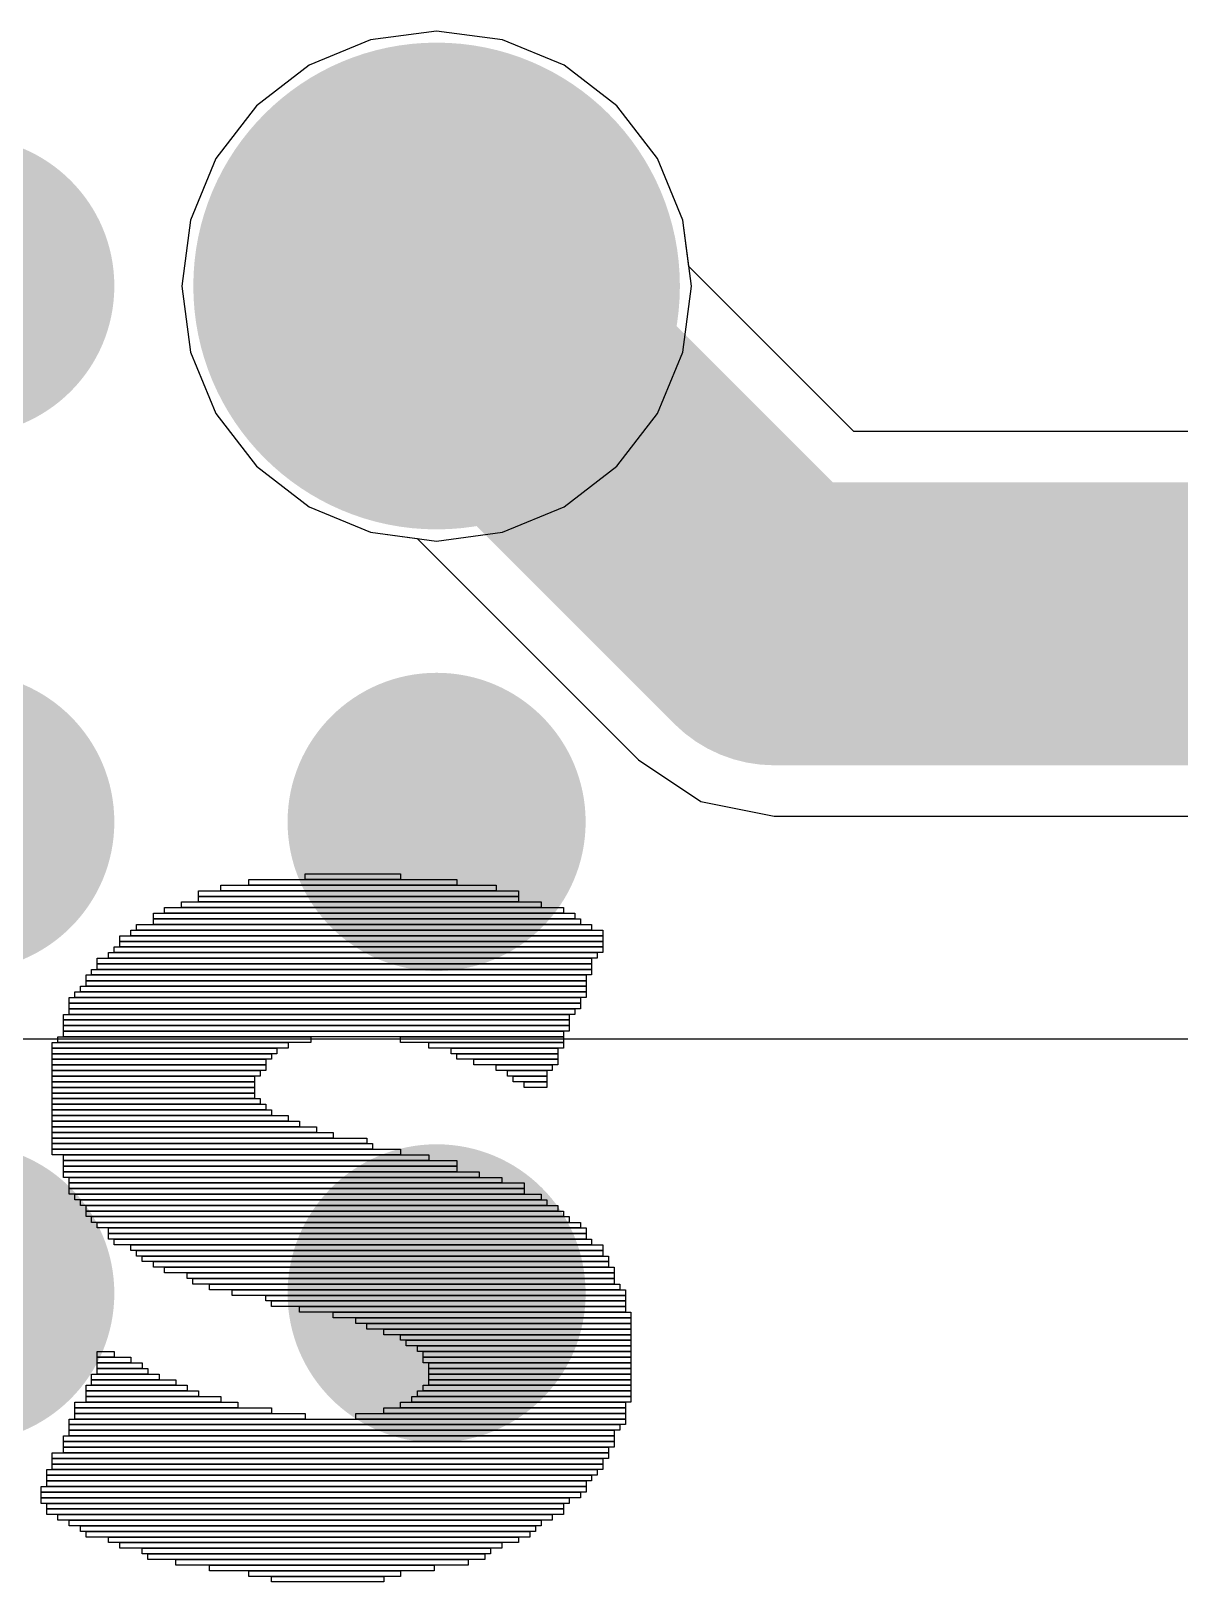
# Model space of a CAD drawing. Header units: millimetres. Extents: x -3 to 5381, y -54 to 5355.
# Drawn here: x 24.587 to 27.683, y -9.007 to -4.829 of the extents above; entities that cross this region are included whole.
import ezdxf

# ---------------------------------------------------------------- set-up
doc = ezdxf.new("R2010")
doc.units = ezdxf.units.MM
for name, color, linetype in [('BottomLayer', 5, 'Continuous'), ('BottomSolder', 6, 'Continuous'), ('PadHoleLayer', 156, 'Continuous'), ('TopLayer', 1, 'Continuous'), ('TopOverlay', 2, 'Continuous'), ('TopSolder', 216, 'Continuous'), ('ViaHoleLayer', 16, 'Continuous')]:
    doc.layers.add(name, color=color, linetype=linetype)

# ---------------------------------------------------------------- blocks, each defined once
blk = doc.blocks.new('TH_0_75_0_6_B_42')
at = {"layer": 'BottomLayer'}
h = blk.add_hatch(color=5, dxfattribs=at)
edge = h.paths.add_edge_path()
edge.add_arc((0, 0), 0.554, 0, 360)
at = {"layer": 'BottomSolder'}
h = blk.add_hatch(color=6, dxfattribs=at)
edge = h.paths.add_edge_path()
edge.add_arc((0, 0), 0.6556, 0, 360)
at = {"layer": 'PadHoleLayer'}
h = blk.add_hatch(color=156, dxfattribs=at)
edge = h.paths.add_edge_path()
edge.add_arc((0, 0), 0.3, 0, 360)
at = {"layer": 'TopLayer'}
h = blk.add_hatch(color=1, dxfattribs=at)
edge = h.paths.add_edge_path()
edge.add_arc((0, 0), 0.554, 0, 360)
at = {"layer": 'TopSolder'}
h = blk.add_hatch(color=216, dxfattribs=at)
edge = h.paths.add_edge_path()
edge.add_arc((0, 0), 0.6556, 0, 360)

msp = doc.modelspace()

# ---------------------------------------------------------------- hatches: boundary and pattern name
at = {"layer": 'BottomLayer'}
h = msp.add_hatch(color=5, dxfattribs=at)
edge = h.paths.add_edge_path()
edge.add_arc((24.4102, -5.5161), 0.3, 0, 360)
h = msp.add_hatch(color=5, dxfattribs=at)
edge = h.paths.add_edge_path()
edge.add_arc((24.4102, -6.9596), 0.3, 0, 360)
h = msp.add_hatch(color=5, dxfattribs=at)
edge = h.paths.add_edge_path()
edge.add_arc((25.6802, -6.9596), 0.3, 0, 360)
h = msp.add_hatch(color=5, dxfattribs=at)
edge = h.paths.add_edge_path()
edge.add_arc((24.4102, -8.2296), 0.3, 0, 360)
h = msp.add_hatch(color=5, dxfattribs=at)
edge = h.paths.add_edge_path()
edge.add_arc((25.6802, -8.2296), 0.3, 0, 360)
at = {"layer": 'BottomSolder'}
h = msp.add_hatch(color=6, dxfattribs=at)
edge = h.paths.add_edge_path()
edge.add_arc((24.4102, -5.5161), 0.4016, 0, 360)
h = msp.add_hatch(color=6, dxfattribs=at)
edge = h.paths.add_edge_path()
edge.add_arc((24.4102, -6.9596), 0.4016, 0, 360)
h = msp.add_hatch(color=6, dxfattribs=at)
edge = h.paths.add_edge_path()
edge.add_arc((25.6802, -6.9596), 0.4016, 0, 360)
h = msp.add_hatch(color=6, dxfattribs=at)
edge = h.paths.add_edge_path()
edge.add_arc((24.4102, -8.2296), 0.4016, 0, 360)
h = msp.add_hatch(color=6, dxfattribs=at)
edge = h.paths.add_edge_path()
edge.add_arc((25.6802, -8.2296), 0.4016, 0, 360)
at = {"layer": 'TopLayer'}
h = msp.add_hatch(color=1, dxfattribs=at)
edge = h.paths.add_edge_path()
edge.add_arc((24.4102, -5.5161), 0.3, 0, 360)
h = msp.add_hatch(color=1, dxfattribs=at)
edge = h.paths.add_edge_path()
edge.add_arc((24.4102, -6.9596), 0.3, 0, 360)
h = msp.add_hatch(color=1, dxfattribs=at)
edge = h.paths.add_edge_path()
edge.add_arc((25.6802, -6.9596), 0.3, 0, 360)
h = msp.add_hatch(color=1, dxfattribs=at)
edge = h.paths.add_edge_path()
edge.add_arc((24.4102, -8.2296), 0.3, 0, 360)
h = msp.add_hatch(color=1, dxfattribs=at)
edge = h.paths.add_edge_path()
edge.add_arc((25.6802, -8.2296), 0.3, 0, 360)
at = {"layer": 'TopSolder'}
h = msp.add_hatch(color=216, dxfattribs=at)
edge = h.paths.add_edge_path()
edge.add_arc((24.4102, -5.5161), 0.4016, 0, 360)
h = msp.add_hatch(color=216, dxfattribs=at)
edge = h.paths.add_edge_path()
edge.add_arc((24.4102, -6.9596), 0.4016, 0, 360)
h = msp.add_hatch(color=216, dxfattribs=at)
edge = h.paths.add_edge_path()
edge.add_arc((25.6802, -6.9596), 0.4016, 0, 360)
h = msp.add_hatch(color=216, dxfattribs=at)
edge = h.paths.add_edge_path()
edge.add_arc((24.4102, -8.2296), 0.4016, 0, 360)
h = msp.add_hatch(color=216, dxfattribs=at)
edge = h.paths.add_edge_path()
edge.add_arc((25.6802, -8.2296), 0.4016, 0, 360)
at = {"layer": 'ViaHoleLayer'}
h = msp.add_hatch(color=16, dxfattribs=at)
edge = h.paths.add_edge_path()
edge.add_arc((25.6802, -6.9596), 0.15, 0, 360)
h = msp.add_hatch(color=16, dxfattribs=at)
edge = h.paths.add_edge_path()
edge.add_arc((25.6802, -8.2296), 0.15, 0, 360)

# ---------------------------------------------------------------- linework, layer by layer
at = {"layer": 'BottomLayer'}
for p, q in [((25.6802, -4.8292), (25.5024, -4.8526)), ((25.8579, -4.8526), (25.6802, -4.8292)), ((25.5024, -4.8526), (25.3367, -4.9213)), ((26.0236, -4.9213), (25.8579, -4.8526)), ((25.3367, -4.9213), (25.1945, -5.0304)), ((26.1659, -5.0304), (26.0236, -4.9213)), ((25.1945, -5.0304), (25.0853, -5.1727)), ((26.275, -5.1727), (26.1659, -5.0304)), ((25.0853, -5.1727), (25.0167, -5.3383)), ((26.3436, -5.3383), (26.275, -5.1727)), ((25.0167, -5.3383), (24.9933, -5.5161)), ((26.367, -5.5161), (26.3436, -5.3383)), ((24.9933, -5.5161), (25.0167, -5.6939)), ((26.3436, -5.6939), (26.367, -5.5161)), ((25.0167, -5.6939), (25.0853, -5.8596)), ((26.275, -5.8596), (26.3436, -5.6939)), ((25.0853, -5.8596), (25.1945, -6.0018)), ((26.1659, -6.0018), (26.275, -5.8596)), ((25.1945, -6.0018), (25.3367, -6.111)), ((26.0236, -6.111), (26.1659, -6.0018)), ((25.3367, -6.111), (25.5024, -6.1796)), ((25.8579, -6.1796), (26.0236, -6.111)), ((25.5024, -6.1796), (25.6802, -6.203)), ((25.6802, -6.203), (25.8579, -6.1796))]:
    msp.add_line(p, q, dxfattribs=at)
at = {"layer": 'TopLayer'}
for p, q in [((25.6802, -4.8292), (25.5024, -4.8526)), ((25.6802, -4.8292), (25.5024, -4.8526)), ((25.8579, -4.8526), (25.6802, -4.8292)), ((25.8579, -4.8526), (25.6802, -4.8292)), ((25.5024, -4.8526), (25.3367, -4.9213)), ((25.5024, -4.8526), (25.3367, -4.9213)), ((26.0236, -4.9213), (25.8579, -4.8526)), ((26.0236, -4.9213), (25.8579, -4.8526)), ((25.3367, -4.9213), (25.1945, -5.0304)), ((25.3367, -4.9213), (25.1945, -5.0304)), ((26.1659, -5.0304), (26.0236, -4.9213)), ((26.1659, -5.0304), (26.0236, -4.9213)), ((25.1945, -5.0304), (25.0853, -5.1727)), ((25.1945, -5.0304), (25.0853, -5.1727)), ((26.275, -5.1727), (26.1659, -5.0304)), ((26.275, -5.1727), (26.1659, -5.0304)), ((25.0853, -5.1727), (25.0167, -5.3383)), ((25.0853, -5.1727), (25.0167, -5.3383)), ((26.3436, -5.3383), (26.275, -5.1727)), ((26.3436, -5.3383), (26.275, -5.1727)), ((25.0167, -5.3383), (24.9933, -5.5161)), ((25.0167, -5.3383), (24.9933, -5.5161)), ((26.3601, -5.4636), (26.3436, -5.3383)), ((26.3601, -5.4636), (26.3436, -5.3383)), ((26.8048, -5.9082), (26.3601, -5.4636)), ((26.8048, -5.9082), (26.3601, -5.4636)), ((24.9933, -5.5161), (25.0167, -5.6939)), ((24.9933, -5.5161), (25.0167, -5.6939)), ((25.0167, -5.6939), (25.0853, -5.8596)), ((25.0167, -5.6939), (25.0853, -5.8596)), ((25.0853, -5.8596), (25.1945, -6.0018)), ((25.0853, -5.8596), (25.1945, -6.0018)), ((36.8441, -5.9082), (26.8048, -5.9082)), ((30.6517, -5.9082), (26.8048, -5.9082)), ((25.1945, -6.0018), (25.3367, -6.111)), ((25.1945, -6.0018), (25.3367, -6.111)), ((25.3367, -6.111), (25.5024, -6.1796)), ((25.3367, -6.111), (25.5024, -6.1796)), ((25.5024, -6.1796), (25.6276, -6.1961)), ((25.5024, -6.1796), (25.6276, -6.1961)), ((25.6276, -6.1961), (26.224, -6.7924)), ((25.6276, -6.1961), (26.224, -6.7924)), ((26.224, -6.7924), (26.392, -6.9047)), ((26.224, -6.7924), (26.392, -6.9047)), ((26.392, -6.9047), (26.5902, -6.9442)), ((26.392, -6.9047), (26.5902, -6.9442)), ((26.5902, -6.9442), (31.0994, -6.9442)), ((26.5902, -6.9442), (30.6517, -6.9442)), ((30.2006, -7.5445), (21.0279, -7.5445))]:
    msp.add_line(p, q, dxfattribs=at)
at = {"layer": 'TopLayer', "const_width": 0.762}
for points in [[(25.6802, -5.5161), (26.5902, -6.4262)], [(26.5902, -6.4262), (37.0586, -6.4262)]]:
    msp.add_lwpolyline(points, dxfattribs=at)
at = {"layer": 'TopLayer', "const_width": 0.381}
for points in [[(25.4897, -5.5161, 1), (25.8707, -5.5161, 1)], [(26.3997, -6.4262, 1), (26.7807, -6.4262, 1)], [(26.3997, -6.4262, 1), (26.7807, -6.4262, 1)]]:
    msp.add_lwpolyline(points, format="xyb", close=True, dxfattribs=at)
at = {"layer": 'TopOverlay'}
for p, q in [((25.3258, -7.1147), (25.3258, -7.0995)), ((25.3258, -7.0995), (25.5833, -7.0995)), ((25.5833, -7.0995), (25.5833, -7.1147)), ((25.0987, -7.145), (25.0987, -7.13)), ((25.0987, -7.13), (25.8406, -7.13)), ((25.1744, -7.13), (25.1744, -7.1147)), ((25.1744, -7.1147), (25.7347, -7.1147)), ((25.7347, -7.13), (25.1744, -7.13)), ((25.5833, -7.1147), (25.3258, -7.1147)), ((25.7347, -7.1147), (25.7347, -7.13)), ((25.8406, -7.13), (25.8406, -7.145)), ((24.9928, -7.1904), (24.9928, -7.1752)), ((24.9928, -7.1752), (25.9618, -7.1752)), ((25.0383, -7.1602), (25.0383, -7.145)), ((25.0383, -7.145), (25.9011, -7.145)), ((25.9011, -7.1602), (25.0383, -7.1602)), ((25.0383, -7.1752), (25.0383, -7.1602)), ((25.0383, -7.1602), (25.9011, -7.1602)), ((25.9011, -7.1752), (25.0383, -7.1752)), ((25.8406, -7.145), (25.0987, -7.145)), ((25.9011, -7.145), (25.9011, -7.1602)), ((25.9011, -7.1602), (25.9011, -7.1752)), ((25.9618, -7.1752), (25.9618, -7.1904)), ((24.9171, -7.2207), (24.9171, -7.2057)), ((24.9171, -7.2057), (26.0525, -7.2057)), ((26.0525, -7.2207), (24.9171, -7.2207)), ((24.9171, -7.2359), (24.9171, -7.2207)), ((24.9171, -7.2207), (26.0677, -7.2207)), ((24.9473, -7.2057), (24.9473, -7.1904)), ((24.9473, -7.1904), (26.0222, -7.1904)), ((26.0222, -7.2057), (24.9473, -7.2057)), ((25.9618, -7.1904), (24.9928, -7.1904)), ((26.0222, -7.1904), (26.0222, -7.2057)), ((26.0525, -7.2057), (26.0525, -7.2207)), ((26.0677, -7.2207), (26.0677, -7.2359)), ((24.8264, -7.2814), (24.8264, -7.2661)), ((24.8264, -7.2661), (26.1282, -7.2661)), ((24.8566, -7.2661), (24.8566, -7.2509)), ((24.8566, -7.2509), (26.1282, -7.2509)), ((26.1282, -7.2661), (24.8566, -7.2661)), ((24.8716, -7.2509), (24.8716, -7.2359)), ((24.8716, -7.2359), (26.0979, -7.2359)), ((26.0979, -7.2509), (24.8716, -7.2509)), ((26.0677, -7.2359), (24.9171, -7.2359)), ((26.0979, -7.2359), (26.0979, -7.2509)), ((26.1282, -7.2509), (26.1282, -7.2661)), ((26.1282, -7.2661), (26.1282, -7.2814)), ((24.8112, -7.3116), (24.8112, -7.2964)), ((24.8112, -7.2964), (26.1282, -7.2964)), ((26.1282, -7.2814), (24.8264, -7.2814)), ((24.8264, -7.2964), (24.8264, -7.2814)), ((24.8264, -7.2814), (26.1282, -7.2814)), ((26.1282, -7.2964), (24.8264, -7.2964)), ((26.1282, -7.2814), (26.1282, -7.2964)), ((26.1282, -7.2964), (26.1282, -7.3116)), ((24.7657, -7.3418), (24.7657, -7.3266)), ((24.7657, -7.3266), (26.0979, -7.3266)), ((26.0979, -7.3418), (24.7657, -7.3418)), ((24.7657, -7.3571), (24.7657, -7.3418)), ((24.7657, -7.3418), (26.0979, -7.3418)), ((24.7959, -7.3266), (24.7959, -7.3116)), ((24.7959, -7.3116), (26.1132, -7.3116)), ((26.1132, -7.3266), (24.7959, -7.3266)), ((26.1282, -7.3116), (24.8112, -7.3116)), ((26.0979, -7.3266), (26.0979, -7.3418)), ((26.0979, -7.3418), (26.0979, -7.3571)), ((26.1132, -7.3116), (26.1132, -7.3266)), ((24.7355, -7.3873), (24.7355, -7.372)), ((24.7355, -7.372), (26.083, -7.372)), ((26.083, -7.3873), (24.7355, -7.3873)), ((24.7355, -7.4023), (24.7355, -7.3873)), ((24.7355, -7.3873), (26.083, -7.3873)), ((24.7507, -7.372), (24.7507, -7.3571)), ((24.7507, -7.3571), (26.0979, -7.3571)), ((26.0979, -7.372), (24.7507, -7.372)), ((26.0979, -7.3571), (24.7657, -7.3571)), ((26.083, -7.372), (26.083, -7.3873)), ((26.083, -7.3873), (26.083, -7.4023)), ((26.0979, -7.3571), (26.0979, -7.372)), ((24.69, -7.4477), (24.69, -7.4328)), ((24.69, -7.4328), (26.0677, -7.4328)), ((24.7053, -7.4328), (24.7053, -7.4175)), ((24.7053, -7.4175), (26.083, -7.4175)), ((26.083, -7.4328), (24.7053, -7.4328)), ((24.7202, -7.4175), (24.7202, -7.4023)), ((24.7202, -7.4023), (26.083, -7.4023)), ((26.083, -7.4175), (24.7202, -7.4175)), ((26.083, -7.4023), (24.7355, -7.4023)), ((26.0677, -7.4328), (26.0677, -7.4477)), ((26.083, -7.4023), (26.083, -7.4175)), ((26.083, -7.4175), (26.083, -7.4328)), ((24.675, -7.4932), (24.675, -7.478)), ((24.675, -7.478), (26.0375, -7.478)), ((26.0677, -7.4477), (24.69, -7.4477)), ((24.69, -7.463), (24.69, -7.4477)), ((24.69, -7.4477), (26.0677, -7.4477)), ((26.0677, -7.463), (24.69, -7.463)), ((24.69, -7.478), (24.69, -7.463)), ((24.69, -7.463), (26.0525, -7.463)), ((26.0525, -7.478), (24.69, -7.478)), ((26.0375, -7.478), (26.0375, -7.4932)), ((26.0525, -7.463), (26.0525, -7.478)), ((26.0677, -7.4477), (26.0677, -7.463)), ((26.0375, -7.4932), (24.675, -7.4932)), ((24.675, -7.5084), (24.675, -7.4932)), ((24.675, -7.4932), (26.0375, -7.4932)), ((26.0375, -7.5084), (24.675, -7.5084)), ((24.675, -7.5234), (24.675, -7.5084)), ((24.675, -7.5084), (26.0375, -7.5084)), ((26.0375, -7.4932), (26.0375, -7.5084)), ((26.0375, -7.5084), (26.0375, -7.5234)), ((24.6446, -7.5689), (24.6446, -7.5537)), ((24.6446, -7.5537), (25.2806, -7.5537)), ((24.6598, -7.5537), (24.6598, -7.5387)), ((24.6598, -7.5387), (25.341, -7.5387)), ((25.341, -7.5537), (24.6598, -7.5537)), ((26.0375, -7.5234), (24.675, -7.5234)), ((24.675, -7.5387), (24.675, -7.5234)), ((24.675, -7.5234), (26.0222, -7.5234)), ((26.0222, -7.5387), (24.675, -7.5387)), ((25.2806, -7.5537), (25.2806, -7.5689)), ((25.341, -7.5387), (25.341, -7.5537)), ((25.5833, -7.5537), (25.5833, -7.5387)), ((25.5833, -7.5387), (26.0222, -7.5387)), ((26.0222, -7.5537), (25.5833, -7.5537)), ((25.659, -7.5689), (25.659, -7.5537)), ((25.659, -7.5537), (26.0222, -7.5537)), ((26.0222, -7.5234), (26.0222, -7.5387)), ((26.0222, -7.5387), (26.0222, -7.5537)), ((26.0222, -7.5537), (26.0222, -7.5689)), ((25.2806, -7.5689), (24.6446, -7.5689)), ((24.6446, -7.5841), (24.6446, -7.5689)), ((24.6446, -7.5689), (25.2501, -7.5689)), ((25.2501, -7.5841), (24.6446, -7.5841)), ((24.6446, -7.5991), (24.6446, -7.5841)), ((24.6446, -7.5841), (25.2351, -7.5841)), ((25.2351, -7.5991), (24.6446, -7.5991)), ((24.6446, -7.6144), (24.6446, -7.5991)), ((24.6446, -7.5991), (25.2199, -7.5991)), ((25.2199, -7.5991), (25.2199, -7.6144)), ((25.2351, -7.5841), (25.2351, -7.5991)), ((25.2501, -7.5689), (25.2501, -7.5841)), ((26.0222, -7.5689), (25.659, -7.5689)), ((25.7195, -7.5841), (25.7195, -7.5689)), ((25.7195, -7.5689), (26.0073, -7.5689)), ((26.0073, -7.5841), (25.7195, -7.5841)), ((25.7347, -7.5991), (25.7347, -7.5841)), ((25.7347, -7.5841), (26.0073, -7.5841)), ((26.0073, -7.5991), (25.7347, -7.5991)), ((25.7802, -7.6144), (25.7802, -7.5991)), ((25.7802, -7.5991), (26.0073, -7.5991)), ((26.0073, -7.5689), (26.0073, -7.5841)), ((26.0073, -7.5841), (26.0073, -7.5991)), ((26.0073, -7.5991), (26.0073, -7.6144)), ((25.2199, -7.6144), (24.6446, -7.6144)), ((24.6446, -7.6293), (24.6446, -7.6144)), ((24.6446, -7.6144), (25.2199, -7.6144)), ((25.2199, -7.6293), (24.6446, -7.6293)), ((24.6446, -7.6446), (24.6446, -7.6293)), ((24.6446, -7.6293), (25.2049, -7.6293)), ((25.2049, -7.6446), (24.6446, -7.6446)), ((24.6446, -7.6598), (24.6446, -7.6446)), ((24.6446, -7.6446), (25.1896, -7.6446)), ((25.1896, -7.6446), (25.1896, -7.6598)), ((25.2049, -7.6293), (25.2049, -7.6446)), ((25.2199, -7.6144), (25.2199, -7.6293)), ((26.0073, -7.6144), (25.7802, -7.6144)), ((25.8406, -7.6293), (25.8406, -7.6144)), ((25.8406, -7.6144), (25.992, -7.6144)), ((25.992, -7.6293), (25.8406, -7.6293)), ((25.8709, -7.6446), (25.8709, -7.6293)), ((25.8709, -7.6293), (25.9768, -7.6293)), ((25.9768, -7.6446), (25.8709, -7.6446)), ((25.8861, -7.6598), (25.8861, -7.6446)), ((25.8861, -7.6446), (25.9768, -7.6446)), ((25.9768, -7.6293), (25.9768, -7.6446)), ((25.9768, -7.6446), (25.9768, -7.6598)), ((25.992, -7.6144), (25.992, -7.6293)), ((25.1896, -7.6598), (24.6446, -7.6598)), ((24.6446, -7.6748), (24.6446, -7.6598)), ((24.6446, -7.6598), (25.1896, -7.6598)), ((25.1896, -7.6748), (24.6446, -7.6748)), ((24.6446, -7.6901), (24.6446, -7.6748)), ((24.6446, -7.6748), (25.1896, -7.6748)), ((25.1896, -7.6598), (25.1896, -7.6748)), ((25.1896, -7.6748), (25.1896, -7.6901)), ((25.9768, -7.6598), (25.8861, -7.6598)), ((25.9163, -7.6748), (25.9163, -7.6598)), ((25.9163, -7.6598), (25.9768, -7.6598)), ((25.9768, -7.6748), (25.9163, -7.6748)), ((25.9768, -7.6598), (25.9768, -7.6748)), ((25.1896, -7.6901), (24.6446, -7.6901)), ((24.6446, -7.705), (24.6446, -7.6901)), ((24.6446, -7.6901), (25.1896, -7.6901)), ((25.1896, -7.705), (24.6446, -7.705)), ((24.6446, -7.7203), (24.6446, -7.705)), ((24.6446, -7.705), (25.2049, -7.705)), ((25.2049, -7.7203), (24.6446, -7.7203)), ((24.6446, -7.7355), (24.6446, -7.7203)), ((24.6446, -7.7203), (25.2199, -7.7203)), ((25.1896, -7.6901), (25.1896, -7.705)), ((25.2049, -7.705), (25.2049, -7.7203)), ((25.2199, -7.7203), (25.2199, -7.7355)), ((25.2199, -7.7355), (24.6446, -7.7355)), ((24.6446, -7.7505), (24.6446, -7.7355)), ((24.6446, -7.7355), (25.2351, -7.7355)), ((25.2351, -7.7505), (24.6446, -7.7505)), ((24.6446, -7.7657), (24.6446, -7.7505)), ((24.6446, -7.7505), (25.2806, -7.7505)), ((25.2806, -7.7657), (24.6446, -7.7657)), ((24.6446, -7.7807), (24.6446, -7.7657)), ((24.6446, -7.7657), (25.3108, -7.7657)), ((25.2351, -7.7355), (25.2351, -7.7505)), ((25.2806, -7.7505), (25.2806, -7.7657)), ((25.3108, -7.7657), (25.3108, -7.7807)), ((25.3108, -7.7807), (24.6446, -7.7807)), ((24.6446, -7.796), (24.6446, -7.7807)), ((24.6446, -7.7807), (25.3563, -7.7807)), ((25.3563, -7.796), (24.6446, -7.796)), ((24.6446, -7.8112), (24.6446, -7.796)), ((24.6446, -7.796), (25.4015, -7.796)), ((25.4015, -7.8112), (24.6446, -7.8112)), ((24.6446, -7.8262), (24.6446, -7.8112)), ((24.6446, -7.8112), (25.4924, -7.8112)), ((25.3563, -7.7807), (25.3563, -7.796)), ((25.4015, -7.796), (25.4015, -7.8112)), ((25.4924, -7.8112), (25.4924, -7.8262)), ((25.4924, -7.8262), (24.6446, -7.8262)), ((24.6446, -7.8414), (24.6446, -7.8262)), ((24.6446, -7.8262), (25.5076, -7.8262)), ((25.5076, -7.8414), (24.6446, -7.8414)), ((24.6446, -7.8564), (24.6446, -7.8414)), ((24.6446, -7.8414), (25.5833, -7.8414)), ((25.5076, -7.8262), (25.5076, -7.8414)), ((25.5833, -7.8414), (25.5833, -7.8564)), ((25.5833, -7.8564), (24.6446, -7.8564)), ((24.675, -7.8717), (24.675, -7.8564)), ((24.675, -7.8564), (25.659, -7.8564)), ((25.659, -7.8717), (24.675, -7.8717)), ((24.675, -7.8869), (24.675, -7.8717)), ((24.675, -7.8717), (25.7347, -7.8717)), ((25.7347, -7.8869), (24.675, -7.8869)), ((24.675, -7.9019), (24.675, -7.8869)), ((24.675, -7.8869), (25.7347, -7.8869)), ((25.659, -7.8564), (25.659, -7.8717)), ((25.7347, -7.8717), (25.7347, -7.8869)), ((25.7347, -7.8869), (25.7347, -7.9019)), ((25.7347, -7.9019), (24.675, -7.9019)), ((24.675, -7.9171), (24.675, -7.9019)), ((24.675, -7.9019), (25.7952, -7.9019)), ((25.7952, -7.9171), (24.675, -7.9171)), ((24.69, -7.9321), (24.69, -7.9171)), ((24.69, -7.9171), (25.8559, -7.9171)), ((25.8559, -7.9321), (24.69, -7.9321)), ((24.69, -7.9474), (24.69, -7.9321)), ((24.69, -7.9321), (25.9163, -7.9321)), ((25.7952, -7.9019), (25.7952, -7.9171)), ((25.8559, -7.9171), (25.8559, -7.9321)), ((25.9163, -7.9321), (25.9163, -7.9474)), ((25.9163, -7.9474), (24.69, -7.9474)), ((24.69, -7.9626), (24.69, -7.9474)), ((24.69, -7.9474), (25.9163, -7.9474)), ((25.9163, -7.9626), (24.69, -7.9626)), ((24.7053, -7.9776), (24.7053, -7.9626)), ((24.7053, -7.9626), (25.9618, -7.9626)), ((25.9618, -7.9776), (24.7053, -7.9776)), ((24.7202, -7.9928), (24.7202, -7.9776)), ((24.7202, -7.9776), (25.9768, -7.9776)), ((25.9163, -7.9474), (25.9163, -7.9626)), ((25.9618, -7.9626), (25.9618, -7.9776)), ((25.9768, -7.9776), (25.9768, -7.9928)), ((25.9768, -7.9928), (24.7202, -7.9928)), ((24.7355, -8.0078), (24.7355, -7.9928)), ((24.7355, -7.9928), (26.0073, -7.9928)), ((26.0073, -8.0078), (24.7355, -8.0078)), ((24.7355, -8.023), (24.7355, -8.0078)), ((24.7355, -8.0078), (26.0222, -8.0078)), ((26.0073, -7.9928), (26.0073, -8.0078)), ((26.0222, -8.0078), (26.0222, -8.023)), ((26.0222, -8.023), (24.7355, -8.023)), ((24.7507, -8.0383), (24.7507, -8.023)), ((24.7507, -8.023), (26.0375, -8.023)), ((26.0375, -8.0383), (24.7507, -8.0383)), ((24.7657, -8.0533), (24.7657, -8.0383)), ((24.7657, -8.0383), (26.0677, -8.0383)), ((26.0677, -8.0533), (24.7657, -8.0533)), ((24.7959, -8.0685), (24.7959, -8.0533)), ((24.7959, -8.0533), (26.083, -8.0533)), ((26.0375, -8.023), (26.0375, -8.0383)), ((26.0677, -8.0383), (26.0677, -8.0533)), ((26.083, -8.0533), (26.083, -8.0685)), ((26.083, -8.0685), (24.7959, -8.0685)), ((24.7959, -8.0835), (24.7959, -8.0685)), ((24.7959, -8.0685), (26.083, -8.0685)), ((26.083, -8.0835), (24.7959, -8.0835)), ((24.8112, -8.0987), (24.8112, -8.0835)), ((24.8112, -8.0835), (26.0979, -8.0835)), ((26.0979, -8.0987), (24.8112, -8.0987)), ((24.8566, -8.114), (24.8566, -8.0987)), ((24.8566, -8.0987), (26.1282, -8.0987)), ((26.083, -8.0685), (26.083, -8.0835)), ((26.0979, -8.0835), (26.0979, -8.0987)), ((26.1282, -8.0987), (26.1282, -8.114)), ((26.1282, -8.114), (24.8566, -8.114)), ((24.8716, -8.129), (24.8716, -8.114)), ((24.8716, -8.114), (26.1282, -8.114)), ((26.1282, -8.129), (24.8716, -8.129)), ((24.8869, -8.1442), (24.8869, -8.129)), ((24.8869, -8.129), (26.1434, -8.129)), ((26.1434, -8.1442), (24.8869, -8.1442)), ((24.9171, -8.1594), (24.9171, -8.1442)), ((24.9171, -8.1442), (26.1434, -8.1442)), ((26.1282, -8.114), (26.1282, -8.129)), ((26.1434, -8.129), (26.1434, -8.1442)), ((26.1434, -8.1442), (26.1434, -8.1594)), ((26.1434, -8.1594), (24.9171, -8.1594)), ((24.9473, -8.1744), (24.9473, -8.1594)), ((24.9473, -8.1594), (26.1586, -8.1594)), ((26.1586, -8.1744), (24.9473, -8.1744)), ((25.008, -8.1897), (25.008, -8.1744)), ((25.008, -8.1744), (26.1586, -8.1744)), ((26.1586, -8.1594), (26.1586, -8.1744)), ((26.1586, -8.1744), (26.1586, -8.1897)), ((26.1586, -8.1897), (25.008, -8.1897)), ((25.023, -8.2047), (25.023, -8.1897)), ((25.023, -8.1897), (26.1586, -8.1897)), ((26.1586, -8.2047), (25.023, -8.2047)), ((25.0685, -8.2199), (25.0685, -8.2047)), ((25.0685, -8.2047), (26.1736, -8.2047)), ((26.1736, -8.2199), (25.0685, -8.2199)), ((25.1292, -8.2351), (25.1292, -8.2199)), ((25.1292, -8.2199), (26.1889, -8.2199)), ((26.1586, -8.1897), (26.1586, -8.2047)), ((26.1736, -8.2047), (26.1736, -8.2199)), ((26.1889, -8.2199), (26.1889, -8.2351)), ((26.1889, -8.2351), (25.1292, -8.2351)), ((25.2199, -8.2501), (25.2199, -8.2351)), ((25.2199, -8.2351), (26.1889, -8.2351)), ((26.1889, -8.2501), (25.2199, -8.2501)), ((25.2351, -8.2654), (25.2351, -8.2501)), ((25.2351, -8.2501), (26.1889, -8.2501)), ((26.1889, -8.2654), (25.2351, -8.2654)), ((25.3108, -8.2804), (25.3108, -8.2654)), ((25.3108, -8.2654), (26.1889, -8.2654)), ((26.1889, -8.2351), (26.1889, -8.2501)), ((26.1889, -8.2501), (26.1889, -8.2654)), ((26.1889, -8.2654), (26.1889, -8.2804)), ((26.1889, -8.2804), (25.3108, -8.2804)), ((25.4015, -8.2956), (25.4015, -8.2804)), ((25.4015, -8.2804), (26.2039, -8.2804)), ((26.2039, -8.2956), (25.4015, -8.2956)), ((25.4622, -8.3108), (25.4622, -8.2956)), ((25.4622, -8.2956), (26.2039, -8.2956)), ((26.2039, -8.3108), (25.4622, -8.3108)), ((25.4924, -8.3258), (25.4924, -8.3108)), ((25.4924, -8.3108), (26.2039, -8.3108)), ((26.2039, -8.2804), (26.2039, -8.2956)), ((26.2039, -8.2956), (26.2039, -8.3108)), ((26.2039, -8.3108), (26.2039, -8.3258)), ((26.2039, -8.3258), (25.4924, -8.3258)), ((25.5379, -8.3411), (25.5379, -8.3258)), ((25.5379, -8.3258), (26.2039, -8.3258)), ((26.2039, -8.3411), (25.5379, -8.3411)), ((25.5833, -8.356), (25.5833, -8.3411)), ((25.5833, -8.3411), (26.2039, -8.3411)), ((26.2039, -8.3258), (26.2039, -8.3411)), ((26.2039, -8.3411), (26.2039, -8.356)), ((24.7657, -8.4015), (24.7657, -8.3865)), ((24.7657, -8.3865), (24.8112, -8.3865)), ((24.8112, -8.3865), (24.8112, -8.4015)), ((26.2039, -8.356), (25.5833, -8.356)), ((25.5983, -8.3713), (25.5983, -8.356)), ((25.5983, -8.356), (26.2039, -8.356)), ((26.2039, -8.3713), (25.5983, -8.3713)), ((25.6288, -8.3865), (25.6288, -8.3713)), ((25.6288, -8.3713), (26.2039, -8.3713)), ((26.2039, -8.3865), (25.6288, -8.3865)), ((25.6438, -8.4015), (25.6438, -8.3865)), ((25.6438, -8.3865), (26.2039, -8.3865)), ((26.2039, -8.356), (26.2039, -8.3713)), ((26.2039, -8.3713), (26.2039, -8.3865)), ((26.2039, -8.3865), (26.2039, -8.4015)), ((24.8112, -8.4015), (24.7657, -8.4015)), ((24.7657, -8.4167), (24.7657, -8.4015)), ((24.7657, -8.4015), (24.8566, -8.4015)), ((24.8566, -8.4167), (24.7657, -8.4167)), ((24.7657, -8.4317), (24.7657, -8.4167)), ((24.7657, -8.4167), (24.8869, -8.4167)), ((24.8869, -8.4317), (24.7657, -8.4317)), ((24.7657, -8.447), (24.7657, -8.4317)), ((24.7657, -8.4317), (24.9021, -8.4317)), ((24.8566, -8.4015), (24.8566, -8.4167)), ((24.8869, -8.4167), (24.8869, -8.4317)), ((24.9021, -8.4317), (24.9021, -8.447)), ((26.2039, -8.4015), (25.6438, -8.4015)), ((25.6438, -8.4167), (25.6438, -8.4015)), ((25.6438, -8.4015), (26.2039, -8.4015)), ((26.2039, -8.4167), (25.6438, -8.4167)), ((25.659, -8.4317), (25.659, -8.4167)), ((25.659, -8.4167), (26.2039, -8.4167)), ((26.2039, -8.4317), (25.659, -8.4317)), ((25.659, -8.447), (25.659, -8.4317)), ((25.659, -8.4317), (26.2039, -8.4317)), ((26.2039, -8.4015), (26.2039, -8.4167)), ((26.2039, -8.4167), (26.2039, -8.4317)), ((26.2039, -8.4317), (26.2039, -8.447)), ((24.7355, -8.4924), (24.7355, -8.4772)), ((24.7355, -8.4772), (25.008, -8.4772)), ((24.7507, -8.4622), (24.7507, -8.447)), ((24.7507, -8.447), (24.9323, -8.447)), ((24.9323, -8.4622), (24.7507, -8.4622)), ((24.7507, -8.4772), (24.7507, -8.4622)), ((24.7507, -8.4622), (24.9778, -8.4622)), ((24.9778, -8.4772), (24.7507, -8.4772)), ((24.9021, -8.447), (24.7657, -8.447)), ((24.9323, -8.447), (24.9323, -8.4622)), ((24.9778, -8.4622), (24.9778, -8.4772)), ((25.008, -8.4772), (25.008, -8.4924)), ((25.6438, -8.4924), (25.6438, -8.4772)), ((25.6438, -8.4772), (26.2039, -8.4772)), ((26.2039, -8.447), (25.659, -8.447)), ((25.659, -8.4622), (25.659, -8.447)), ((25.659, -8.447), (26.2039, -8.447)), ((26.2039, -8.4622), (25.659, -8.4622)), ((25.659, -8.4772), (25.659, -8.4622)), ((25.659, -8.4622), (26.2039, -8.4622)), ((26.2039, -8.4772), (25.659, -8.4772)), ((26.2039, -8.447), (26.2039, -8.4622)), ((26.2039, -8.4622), (26.2039, -8.4772)), ((26.2039, -8.4772), (26.2039, -8.4924)), ((24.7053, -8.5379), (24.7053, -8.5227)), ((24.7053, -8.5227), (25.1442, -8.5227)), ((25.008, -8.4924), (24.7355, -8.4924)), ((24.7355, -8.5074), (24.7355, -8.4924)), ((24.7355, -8.4924), (25.0383, -8.4924)), ((25.0383, -8.5074), (24.7355, -8.5074)), ((24.7355, -8.5227), (24.7355, -8.5074)), ((24.7355, -8.5074), (25.0987, -8.5074)), ((25.0987, -8.5227), (24.7355, -8.5227)), ((25.0383, -8.4924), (25.0383, -8.5074)), ((25.0987, -8.5074), (25.0987, -8.5227)), ((25.1442, -8.5227), (25.1442, -8.5379)), ((25.5833, -8.5379), (25.5833, -8.5227)), ((25.5833, -8.5227), (26.1889, -8.5227)), ((25.6136, -8.5227), (25.6136, -8.5074)), ((25.6136, -8.5074), (26.2039, -8.5074)), ((26.2039, -8.5227), (25.6136, -8.5227)), ((25.6288, -8.5074), (25.6288, -8.4924)), ((25.6288, -8.4924), (26.2039, -8.4924)), ((26.2039, -8.5074), (25.6288, -8.5074)), ((26.2039, -8.4924), (25.6438, -8.4924)), ((26.1889, -8.5227), (26.1889, -8.5379)), ((26.2039, -8.4924), (26.2039, -8.5074)), ((26.2039, -8.5074), (26.2039, -8.5227)), ((25.1442, -8.5379), (24.7053, -8.5379)), ((24.7053, -8.5529), (24.7053, -8.5379)), ((24.7053, -8.5379), (25.2351, -8.5379)), ((25.2351, -8.5529), (24.7053, -8.5529)), ((24.7053, -8.5681), (24.7053, -8.5529)), ((24.7053, -8.5529), (25.3258, -8.5529)), ((25.2351, -8.5379), (25.2351, -8.5529)), ((25.3258, -8.5529), (25.3258, -8.5681)), ((25.4622, -8.5681), (25.4622, -8.5529)), ((25.4622, -8.5529), (26.1889, -8.5529)), ((25.5379, -8.5529), (25.5379, -8.5379)), ((25.5379, -8.5379), (26.1889, -8.5379)), ((26.1889, -8.5529), (25.5379, -8.5529)), ((26.1889, -8.5379), (25.5833, -8.5379)), ((26.1889, -8.5379), (26.1889, -8.5529)), ((26.1889, -8.5529), (26.1889, -8.5681)), ((24.69, -8.5831), (24.69, -8.5681)), ((24.69, -8.5681), (26.1889, -8.5681)), ((26.1889, -8.5831), (24.69, -8.5831)), ((24.69, -8.5984), (24.69, -8.5831)), ((24.69, -8.5831), (26.1736, -8.5831)), ((26.1736, -8.5984), (24.69, -8.5984)), ((24.69, -8.6136), (24.69, -8.5984)), ((24.69, -8.5984), (26.1586, -8.5984)), ((25.3258, -8.5681), (24.7053, -8.5681)), ((26.1889, -8.5681), (25.4622, -8.5681)), ((26.1586, -8.5984), (26.1586, -8.6136)), ((26.1736, -8.5831), (26.1736, -8.5984)), ((26.1889, -8.5681), (26.1889, -8.5831)), ((24.675, -8.6286), (24.675, -8.6136)), ((24.675, -8.6136), (26.1586, -8.6136)), ((26.1586, -8.6286), (24.675, -8.6286)), ((24.675, -8.6438), (24.675, -8.6286)), ((24.675, -8.6286), (26.1586, -8.6286)), ((26.1586, -8.6438), (24.675, -8.6438)), ((24.675, -8.6588), (24.675, -8.6438)), ((24.675, -8.6438), (26.1434, -8.6438)), ((26.1586, -8.6136), (24.69, -8.6136)), ((26.1434, -8.6438), (26.1434, -8.6588)), ((26.1586, -8.6136), (26.1586, -8.6286)), ((26.1586, -8.6286), (26.1586, -8.6438)), ((24.6446, -8.6741), (24.6446, -8.6588)), ((24.6446, -8.6588), (26.1434, -8.6588)), ((26.1434, -8.6741), (24.6446, -8.6741)), ((24.6446, -8.6893), (24.6446, -8.6741)), ((24.6446, -8.6741), (26.1282, -8.6741)), ((26.1282, -8.6893), (24.6446, -8.6893)), ((24.6446, -8.7043), (24.6446, -8.6893)), ((24.6446, -8.6893), (26.1282, -8.6893)), ((26.1434, -8.6588), (24.675, -8.6588)), ((26.1282, -8.6741), (26.1282, -8.6893)), ((26.1282, -8.6893), (26.1282, -8.7043)), ((26.1434, -8.6588), (26.1434, -8.6741)), ((24.6296, -8.7195), (24.6296, -8.7043)), ((24.6296, -8.7043), (26.1132, -8.7043)), ((26.1132, -8.7195), (24.6296, -8.7195)), ((24.6296, -8.7345), (24.6296, -8.7195)), ((24.6296, -8.7195), (26.0979, -8.7195)), ((26.1282, -8.7043), (24.6446, -8.7043)), ((26.0979, -8.7195), (26.0979, -8.7345)), ((26.1132, -8.7043), (26.1132, -8.7195)), ((24.6143, -8.765), (24.6143, -8.7497)), ((24.6143, -8.7497), (26.083, -8.7497)), ((26.083, -8.765), (24.6143, -8.765)), ((24.6143, -8.78), (24.6143, -8.765)), ((24.6143, -8.765), (26.0677, -8.765)), ((26.0979, -8.7345), (24.6296, -8.7345)), ((24.6296, -8.7497), (24.6296, -8.7345)), ((24.6296, -8.7345), (26.083, -8.7345)), ((26.083, -8.7497), (24.6296, -8.7497)), ((26.0677, -8.765), (26.0677, -8.78)), ((26.083, -8.7345), (26.083, -8.7497)), ((26.083, -8.7497), (26.083, -8.765)), ((26.0677, -8.78), (24.6143, -8.78)), ((24.6143, -8.7952), (24.6143, -8.78)), ((24.6143, -8.78), (26.0375, -8.78)), ((26.0375, -8.7952), (24.6143, -8.7952)), ((24.6296, -8.8102), (24.6296, -8.7952)), ((24.6296, -8.7952), (26.0222, -8.7952)), ((26.0222, -8.8102), (24.6296, -8.8102)), ((24.6296, -8.8254), (24.6296, -8.8102)), ((24.6296, -8.8102), (26.0222, -8.8102)), ((26.0222, -8.7952), (26.0222, -8.8102)), ((26.0222, -8.8102), (26.0222, -8.8254)), ((26.0375, -8.78), (26.0375, -8.7952)), ((26.0222, -8.8254), (24.6296, -8.8254)), ((24.6598, -8.8407), (24.6598, -8.8254)), ((24.6598, -8.8254), (25.992, -8.8254)), ((25.992, -8.8407), (24.6598, -8.8407)), ((24.69, -8.8557), (24.69, -8.8407)), ((24.69, -8.8407), (25.9618, -8.8407)), ((25.9618, -8.8557), (24.69, -8.8557)), ((24.7202, -8.8709), (24.7202, -8.8557)), ((24.7202, -8.8557), (25.9466, -8.8557)), ((25.9466, -8.8557), (25.9466, -8.8709)), ((25.9618, -8.8407), (25.9618, -8.8557)), ((25.992, -8.8254), (25.992, -8.8407)), ((25.9466, -8.8709), (24.7202, -8.8709)), ((24.7355, -8.8859), (24.7355, -8.8709)), ((24.7355, -8.8709), (25.9316, -8.8709)), ((25.9316, -8.8859), (24.7355, -8.8859)), ((24.7959, -8.9011), (24.7959, -8.8859)), ((24.7959, -8.8859), (25.9011, -8.8859)), ((25.9011, -8.8859), (25.9011, -8.9011)), ((25.9316, -8.8709), (25.9316, -8.8859)), ((25.9011, -8.9011), (24.7959, -8.9011)), ((24.8264, -8.9164), (24.8264, -8.9011)), ((24.8264, -8.9011), (25.8559, -8.9011)), ((25.8559, -8.9164), (24.8264, -8.9164)), ((24.8869, -8.9314), (24.8869, -8.9164)), ((24.8869, -8.9164), (25.8254, -8.9164)), ((25.8254, -8.9314), (24.8869, -8.9314)), ((24.9021, -8.9466), (24.9021, -8.9314)), ((24.9021, -8.9314), (25.8104, -8.9314)), ((25.8104, -8.9314), (25.8104, -8.9466)), ((25.8254, -8.9164), (25.8254, -8.9314)), ((25.8559, -8.9011), (25.8559, -8.9164)), ((25.8104, -8.9466), (24.9021, -8.9466)), ((24.9778, -8.9616), (24.9778, -8.9466)), ((24.9778, -8.9466), (25.7649, -8.9466)), ((25.7649, -8.9616), (24.9778, -8.9616)), ((25.0685, -8.9768), (25.0685, -8.9616)), ((25.0685, -8.9616), (25.674, -8.9616)), ((25.674, -8.9768), (25.0685, -8.9768)), ((25.1744, -8.9921), (25.1744, -8.9768)), ((25.1744, -8.9768), (25.5833, -8.9768)), ((25.5833, -8.9768), (25.5833, -8.9921)), ((25.674, -8.9616), (25.674, -8.9768)), ((25.7649, -8.9466), (25.7649, -8.9616)), ((25.5833, -8.9921), (25.1744, -8.9921)), ((25.2351, -9.007), (25.2351, -8.9921)), ((25.2351, -8.9921), (25.5379, -8.9921)), ((25.5379, -9.007), (25.2351, -9.007)), ((25.5379, -8.9921), (25.5379, -9.007))]:
    msp.add_line(p, q, dxfattribs=at)

# ---------------------------------------------------------------- block references
at = {"rotation": 90}
msp.add_blockref('TH_0_75_0_6_B_42', (25.6802, -5.5161), dxfattribs=at)

doc.saveas('drawing.dxf')
